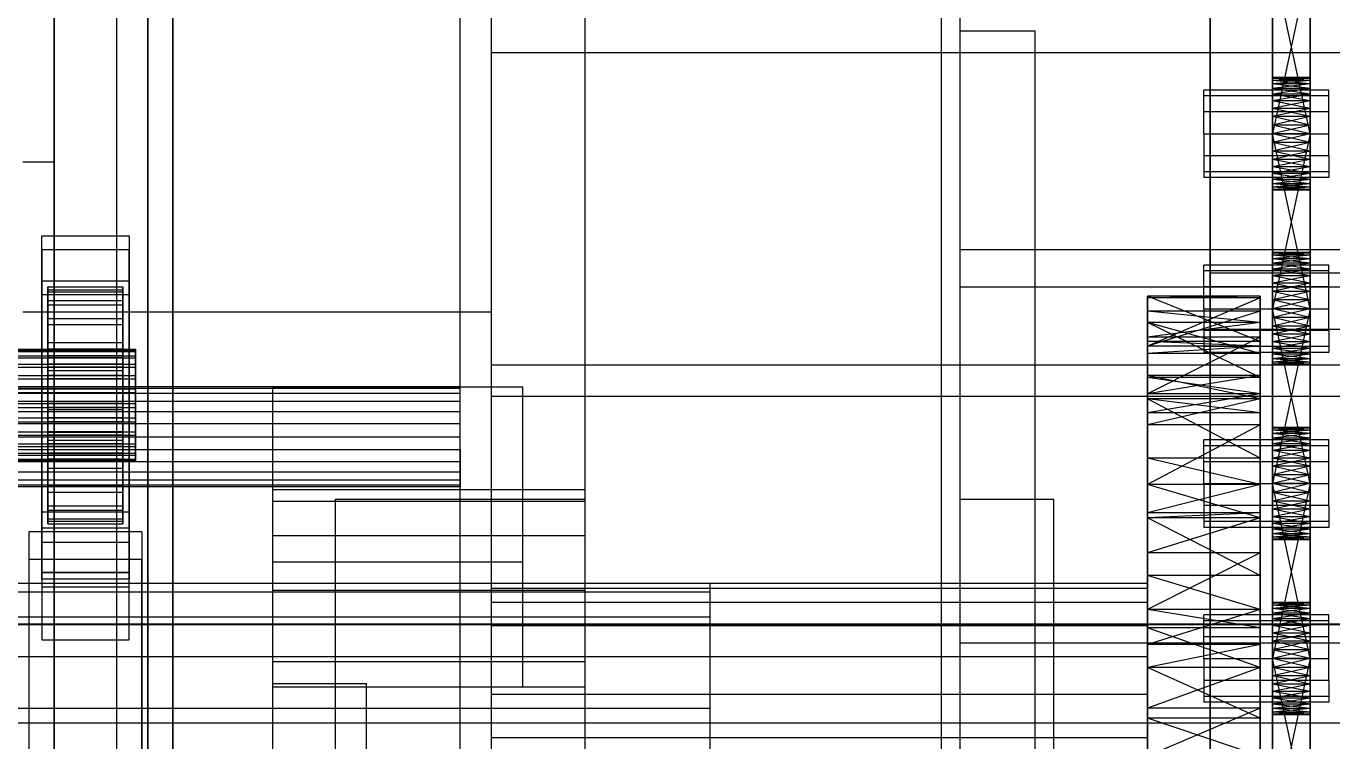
# Model space of a CAD drawing. Header units: millimetres. Extents: x -1970 to 59977, y -50268 to 6837.
# Drawn here: x 1250.5 to 1459.5, y -34618.7 to -34504.2 of the extents above; entities that cross this region are included whole.
import ezdxf

# ---------------------------------------------------------------- set-up
doc = ezdxf.new("R2010")
doc.units = ezdxf.units.MM
for name, color, linetype, lineweight in [('COTAS_P', 1, 'Continuous', 0), ('frontal_C03', 7, 'Continuous', 0), ('frontal_secador', 7, 'Continuous', 0)]:
    doc.layers.add(name, color=color, linetype=linetype, lineweight=lineweight)
doc.dimstyles.new('R19_100', dxfattribs={"dimtxt": 250, "dimasz": 150, "dimexe": 150, "dimexo": 80, "dimgap": 100, "dimtad": 1, "dimtih": 1, "dimtoh": 1, "dimdsep": 46, "dimcen": 0.09, "dimadec": 0, "dimazin": 0, "dimtfac": 1, "dimtdec": 4, "dimtofl": 0, "dimtmove": 0, "dimatfit": 3, "dimfxl": 1, "dimtolj": 1, "dimtzin": 0, "dimarcsym": 0})

# ---------------------------------------------------------------- blocks, each defined once
blk = doc.blocks.new('*D37')
at = {"layer": 'COTAS_P', "color": 0, "lineweight": -2, "transparency": 16777216}
for p, q in [((-1750, -35420), (-1750, -34450)), ((2600, -35420), (2600, -34450)), ((-1600, -34600), (2450, -34600))]:
    blk.add_line(p, q, dxfattribs=at)
at = {"layer": 'COTAS_P', "color": 0, "transparency": 16777216}
for points in [[(-1600, -34575), (-1600, -34625), (-1750, -34600)], [(2450, -34575), (2450, -34625), (2600, -34600)]]:
    blk.add_solid(points, dxfattribs=at)
at = {"layer": 'Defpoints', "color": 0, "transparency": 16777216}
for p in [(2600, -34600), (-1750, -35500), (2600, -35500)]:
    blk.add_point(p, dxfattribs=at)

msp = doc.modelspace()

# ---------------------------------------------------------------- linework, layer by layer
at = {"layer": 'frontal_C03'}
for p, q in [((1270, -32314.944), (1270, -34875.113)), ((1274, -34875.113), (1274, -32314.944)), ((1270, -32318.841), (1270, -34879.011)), ((1270, -35001.792), (1270, -32441.623)), ((1274, -32441.623), (1274, -35001.792)), ((1440, -34543.799), (1440, -34196.893)), ((1440, -34205.876), (1440, -34552.782)), ((1440, -34813.291), (1440, -34466.384)), ((1440, -34475.367), (1440, -34822.274)), ((1253, -34540.083), (1253, -34537.837)), ((1253, -34537.837), (1267, -34537.837)), ((1253, -34584.611), (1253, -34537.837)), ((1267, -34537.837), (1267, -34540.083)), ((1267, -34537.837), (1267, -34584.611)), ((1267, -34540.083), (1253, -34540.083)), ((1253, -34540.083), (1253, -34586.857)), ((1267, -34586.857), (1267, -34540.083)), ((1253, -34547.269), (1253, -34545.024)), ((1253, -34545.024), (1267, -34545.024)), ((1253, -34591.798), (1253, -34545.024)), ((1267, -34545.024), (1267, -34547.269)), ((1267, -34545.024), (1267, -34591.798)), ((1480, -34543.799), (1440, -34543.799)), ((1440, -34543.799), (1440, -34552.782)), ((1267, -34547.269), (1253, -34547.269)), ((1253, -34547.269), (1253, -34594.043)), ((1254, -34555.971), (1254, -34545.978)), ((1254, -34545.978), (1254, -34546.798)), ((1254, -34545.978), (1266, -34545.978)), ((1254, -34546.451), (1254, -34545.978)), ((1254, -34556.196), (1254, -34546.451)), ((1254, -34546.451), (1266, -34546.451)), ((1254, -34548.186), (1254, -34546.451)), ((1254, -34556.36), (1254, -34546.798)), ((1254, -34546.798), (1254, -34548.857)), ((1254, -34546.798), (1266, -34546.798)), ((1266, -34546.798), (1266, -34545.978)), ((1266, -34545.978), (1266, -34555.971)), ((1266, -34545.978), (1266, -34546.451)), ((1266, -34546.451), (1266, -34556.196)), ((1266, -34546.451), (1266, -34548.186)), ((1266, -34548.857), (1266, -34546.798)), ((1266, -34546.798), (1266, -34556.36)), ((1267, -34594.043), (1267, -34547.269)), ((1254, -34557.018), (1254, -34548.186)), ((1254, -34548.186), (1266, -34548.186)), ((1254, -34551.065), (1254, -34548.186)), ((1254, -34557.335), (1254, -34548.857)), ((1254, -34548.857), (1254, -34552.013)), ((1254, -34548.857), (1266, -34548.857)), ((1266, -34548.186), (1266, -34557.018)), ((1266, -34548.186), (1266, -34551.065)), ((1266, -34552.013), (1266, -34548.857)), ((1266, -34548.857), (1266, -34557.335)), ((1254, -34558.381), (1254, -34551.065)), ((1254, -34551.065), (1266, -34551.065)), ((1254, -34554.891), (1254, -34551.065)), ((1266, -34551.065), (1266, -34558.381)), ((1266, -34551.065), (1266, -34554.891)), ((1254, -34558.83), (1254, -34552.013)), ((1254, -34552.013), (1254, -34556.052)), ((1254, -34552.013), (1266, -34552.013)), ((1266, -34556.052), (1266, -34552.013)), ((1266, -34552.013), (1266, -34558.83)), ((1440, -34552.782), (1480, -34552.782)), ((-1268, -34555.971), (1268, -34555.971)), ((1254, -34560.194), (1254, -34554.891)), ((1254, -34554.891), (1266, -34554.891)), ((1254, -34559.404), (1254, -34554.891)), ((1254, -34556.36), (1254, -34555.971)), ((1266, -34555.971), (1254, -34555.971)), ((1254, -34555.971), (1254, -34556.196)), ((1254, -34560.744), (1254, -34556.052)), ((1254, -34556.052), (1254, -34560.699)), ((1254, -34556.052), (1266, -34556.052)), ((1266, -34554.891), (1266, -34560.194)), ((1266, -34554.891), (1266, -34559.404)), ((1266, -34555.971), (1266, -34556.36)), ((1266, -34556.196), (1266, -34555.971)), ((1266, -34560.699), (1266, -34556.052)), ((1266, -34556.052), (1266, -34560.744)), ((1268, -34556.36), (1268, -34555.971)), ((1268, -34555.971), (1268, -34556.196)), ((-1268, -34556.196), (1268, -34556.196)), ((-1268, -34556.36), (1268, -34556.36)), ((-1268, -34557.018), (1268, -34557.018)), ((-1268, -34557.335), (1268, -34557.335)), ((1266, -34556.196), (1254, -34556.196)), ((1254, -34556.196), (1254, -34557.018)), ((1254, -34557.335), (1254, -34556.36)), ((1266, -34556.36), (1254, -34556.36)), ((1266, -34557.018), (1254, -34557.018)), ((1254, -34557.018), (1254, -34558.381)), ((1254, -34558.83), (1254, -34557.335)), ((1266, -34557.335), (1254, -34557.335)), ((1266, -34557.018), (1266, -34556.196)), ((1266, -34556.36), (1266, -34557.335)), ((1266, -34558.381), (1266, -34557.018)), ((1266, -34557.335), (1266, -34558.83)), ((1268, -34556.196), (1268, -34557.018)), ((1268, -34557.335), (1268, -34556.36)), ((1268, -34557.018), (1268, -34558.381)), ((1268, -34558.83), (1268, -34557.335)), ((-1268, -34558.381), (1268, -34558.381)), ((-1268, -34558.83), (1268, -34558.83)), ((-1268, -34560.194), (1268, -34560.194)), ((1266, -34558.381), (1254, -34558.381)), ((1254, -34558.381), (1254, -34560.194)), ((1254, -34560.744), (1254, -34558.83)), ((1266, -34558.83), (1254, -34558.83)), ((1254, -34562.331), (1254, -34559.404)), ((1254, -34559.404), (1266, -34559.404)), ((1254, -34564.295), (1254, -34559.404)), ((1266, -34560.194), (1254, -34560.194)), ((1254, -34560.194), (1254, -34562.331)), ((1266, -34560.194), (1266, -34558.381)), ((1266, -34558.83), (1266, -34560.744)), ((1266, -34559.404), (1266, -34562.331)), ((1266, -34559.404), (1266, -34564.295)), ((1266, -34562.331), (1266, -34560.194)), ((1268, -34558.381), (1268, -34560.194)), ((1268, -34560.744), (1268, -34558.83)), ((1268, -34560.194), (1268, -34562.331)), ((-1268, -34560.744), (1268, -34560.744)), ((1254, -34560.699), (1254, -34562.945)), ((1266, -34560.699), (1254, -34560.699)), ((1254, -34560.699), (1254, -34565.636)), ((1254, -34562.945), (1254, -34560.744)), ((1266, -34560.744), (1254, -34560.744)), ((1266, -34562.945), (1266, -34560.699)), ((1266, -34565.636), (1266, -34560.699)), ((1266, -34560.744), (1266, -34562.945)), ((1268, -34562.945), (1268, -34560.744)), ((-1268, -34562.331), (1268, -34562.331)), ((1268, -34562.945), (-1268, -34562.945)), ((1266, -34562.331), (1254, -34562.331)), ((1254, -34562.331), (1254, -34564.648)), ((1254, -34562.945), (1266, -34562.945)), ((1254, -34565.283), (1254, -34562.945)), ((1254, -34564.648), (1254, -34564.295)), ((1254, -34564.295), (1266, -34564.295)), ((1254, -34569.233), (1254, -34564.295)), ((1266, -34564.648), (1266, -34562.331)), ((1266, -34562.945), (1266, -34565.283)), ((1266, -34564.295), (1266, -34564.648)), ((1266, -34564.295), (1266, -34569.233)), ((1268, -34562.331), (1268, -34564.648)), ((1268, -34565.283), (1268, -34562.945)), ((-1268, -34564.648), (1268, -34564.648)), ((-1268, -34565.283), (1268, -34565.283)), ((1266, -34564.648), (1254, -34564.648)), ((1254, -34564.648), (1254, -34566.987)), ((1254, -34567.6), (1254, -34565.283)), ((1254, -34565.283), (1254, -34565.636)), ((1266, -34565.283), (1254, -34565.283)), ((1254, -34565.636), (1254, -34570.528)), ((1254, -34565.636), (1266, -34565.636)), ((1266, -34566.987), (1266, -34564.648)), ((1266, -34565.636), (1266, -34565.283)), ((1266, -34565.283), (1266, -34567.6)), ((1266, -34570.528), (1266, -34565.636)), ((1268, -34564.648), (1268, -34566.987)), ((1268, -34567.6), (1268, -34565.283)), ((-1268, -34566.987), (1268, -34566.987)), ((-1268, -34567.6), (1268, -34567.6)), ((1254, -34566.987), (1254, -34569.233)), ((1266, -34566.987), (1254, -34566.987)), ((1254, -34566.987), (1254, -34569.188)), ((1254, -34569.738), (1254, -34567.6)), ((1254, -34567.6), (1254, -34570.528)), ((1266, -34567.6), (1254, -34567.6)), ((1266, -34569.233), (1266, -34566.987)), ((1266, -34569.188), (1266, -34566.987)), ((1266, -34570.528), (1266, -34567.6)), ((1266, -34567.6), (1266, -34569.738)), ((1268, -34566.987), (1268, -34569.188)), ((1268, -34569.738), (1268, -34567.6)), ((-1268, -34569.188), (1268, -34569.188)), ((-1268, -34569.738), (1268, -34569.738)), ((1254, -34569.188), (1254, -34573.879)), ((1266, -34569.188), (1254, -34569.188)), ((1254, -34569.188), (1254, -34571.101)), ((1254, -34569.233), (1266, -34569.233)), ((1254, -34573.879), (1254, -34569.233)), ((1254, -34571.55), (1254, -34569.738)), ((1254, -34569.738), (1254, -34575.04)), ((1266, -34569.738), (1254, -34569.738)), ((1254, -34570.528), (1254, -34575.04)), ((1254, -34570.528), (1266, -34570.528)), ((1266, -34573.879), (1266, -34569.188)), ((1266, -34571.101), (1266, -34569.188)), ((1266, -34569.233), (1266, -34573.879)), ((1266, -34575.04), (1266, -34569.738)), ((1266, -34569.738), (1266, -34571.55)), ((1266, -34575.04), (1266, -34570.528)), ((1268, -34569.188), (1268, -34571.101)), ((1268, -34571.55), (1268, -34569.738)), ((-1268, -34571.101), (1268, -34571.101)), ((-1268, -34571.55), (1268, -34571.55)), ((-1268, -34572.596), (1268, -34572.596)), ((1254, -34571.101), (1254, -34577.918)), ((1266, -34571.101), (1254, -34571.101)), ((1254, -34571.101), (1254, -34572.596)), ((1254, -34572.914), (1254, -34571.55)), ((1254, -34571.55), (1254, -34578.866)), ((1266, -34571.55), (1254, -34571.55)), ((1254, -34572.596), (1254, -34581.075)), ((1266, -34572.596), (1254, -34572.596)), ((1254, -34572.596), (1254, -34573.572)), ((1266, -34577.918), (1266, -34571.101)), ((1266, -34572.596), (1266, -34571.101)), ((1266, -34578.866), (1266, -34571.55)), ((1266, -34571.55), (1266, -34572.914)), ((1266, -34581.075), (1266, -34572.596)), ((1266, -34573.572), (1266, -34572.596)), ((1268, -34571.101), (1268, -34572.596)), ((1268, -34572.914), (1268, -34571.55)), ((1268, -34572.596), (1268, -34573.572)), ((-1268, -34572.914), (1268, -34572.914)), ((-1268, -34573.572), (1268, -34573.572)), ((-1268, -34573.736), (1268, -34573.736)), ((-1268, -34573.96), (1268, -34573.96)), ((1254, -34573.736), (1254, -34572.914)), ((1254, -34572.914), (1254, -34581.745)), ((1266, -34572.914), (1254, -34572.914)), ((1254, -34573.572), (1254, -34583.133)), ((1266, -34573.572), (1254, -34573.572)), ((1254, -34573.572), (1254, -34573.96)), ((1254, -34573.96), (1254, -34573.736)), ((1254, -34573.736), (1254, -34583.48)), ((1266, -34573.736), (1254, -34573.736)), ((1254, -34573.879), (1266, -34573.879)), ((1254, -34577.918), (1254, -34573.879)), ((1254, -34573.96), (1254, -34583.954)), ((1266, -34573.96), (1254, -34573.96)), ((1266, -34581.745), (1266, -34572.914)), ((1266, -34572.914), (1266, -34573.736)), ((1266, -34583.133), (1266, -34573.572)), ((1266, -34573.96), (1266, -34573.572)), ((1266, -34583.48), (1266, -34573.736)), ((1266, -34573.736), (1266, -34573.96)), ((1266, -34573.879), (1266, -34577.918)), ((1266, -34583.954), (1266, -34573.96)), ((1268, -34573.736), (1268, -34572.914)), ((1268, -34573.572), (1268, -34573.96)), ((1268, -34573.96), (1268, -34573.736)), ((1254, -34575.04), (1254, -34578.866)), ((1254, -34575.04), (1266, -34575.04)), ((1266, -34578.866), (1266, -34575.04)), ((1254, -34577.918), (1266, -34577.918)), ((1254, -34581.075), (1254, -34577.918)), ((1254, -34578.866), (1254, -34581.745)), ((1254, -34578.866), (1266, -34578.866)), ((1266, -34577.918), (1266, -34581.075)), ((1266, -34581.745), (1266, -34578.866)), ((1254, -34581.075), (1266, -34581.075)), ((1254, -34583.133), (1254, -34581.075)), ((1266, -34581.075), (1266, -34583.133)), ((1253, -34592.768), (1253, -34581.988)), ((1253, -34581.988), (1267, -34581.988)), ((1253, -34591.733), (1253, -34581.988)), ((1254, -34581.745), (1254, -34583.48)), ((1254, -34581.745), (1266, -34581.745)), ((1254, -34583.133), (1266, -34583.133)), ((1254, -34583.954), (1254, -34583.133)), ((1266, -34583.48), (1266, -34581.745)), ((1266, -34583.133), (1266, -34583.954)), ((1267, -34581.988), (1267, -34592.768)), ((1267, -34581.988), (1267, -34591.733)), ((1251, -34589.624), (1251, -34585.133)), ((1251, -34585.133), (1269, -34585.133)), ((1251, -34620.213), (1251, -34585.133)), ((1267, -34584.611), (1253, -34584.611)), ((1253, -34584.611), (1253, -34586.857)), ((1254, -34583.48), (1254, -34583.954)), ((1254, -34583.48), (1266, -34583.48)), ((1254, -34583.954), (1266, -34583.954)), ((1266, -34583.954), (1266, -34583.48)), ((1267, -34586.857), (1267, -34584.611)), ((1269, -34585.133), (1269, -34589.624)), ((1269, -34585.133), (1269, -34620.213)), ((1253, -34586.857), (1267, -34586.857)), ((1269, -34589.624), (1251, -34589.624)), ((1251, -34624.704), (1251, -34589.624)), ((1269, -34624.704), (1269, -34589.624)), ((1267, -34591.733), (1253, -34591.733)), ((1253, -34591.733), (1253, -34602.513)), ((1267, -34591.798), (1253, -34591.798)), ((1253, -34591.798), (1253, -34594.043)), ((1267, -34592.768), (1253, -34592.768)), ((1253, -34592.768), (1253, -34602.513)), ((1267, -34602.513), (1267, -34591.733)), ((1267, -34594.043), (1267, -34591.798)), ((1267, -34602.513), (1267, -34592.768)), ((1253, -34594.043), (1267, -34594.043)), ((1253, -34602.513), (1267, -34602.513)), ((-1500, -34615.78), (1500, -34615.78))]:
    msp.add_line(p, q, dxfattribs=at)
at = {"layer": 'frontal_secador'}
for p, q in [((1340, -36000), (1340, -33000)), ((1400, -36000), (1400, -33000)), ((1265, -35980), (1265, -33075)), ((1270, -35980), (1270, -33075)), ((1320, -35980), (1320, -33075)), ((1325, -36000), (1325, -33075)), ((1325, -34600), (1325, -33075)), ((1325, -35980), (1325, -33075)), ((1397, -35940), (1397, -33075)), ((1400, -36000), (1400, -33075)), ((1400, -34600), (1400, -33075)), ((1400, -35940), (1400, -33075)), ((1400, -34650), (1400, -33075)), ((1400, -36000), (1400, -33250)), ((1255, -34526), (1255, -34286)), ((1255, -34457), (1255, -34526)), ((1450, -34524.281), (1450, -34485.481)), ((1456, -34485.481), (1456, -34524.281)), ((1450, -34487.136), (1450, -34524.281)), ((1456, -34524.281), (1456, -34487.136)), ((1450, -34524.281), (1450, -34489.414)), ((1456, -34489.414), (1456, -34524.281)), ((1450, -34521.5), (1450, -34492.092)), ((1450, -34524.281), (1450, -34492.092)), ((1456, -34492.092), (1456, -34521.5)), ((1456, -34492.092), (1456, -34524.281)), ((1450, -34493.5), (1450, -34521.5)), ((1456, -34521.5), (1450, -34493.5)), ((1456, -34493.5), (1450, -34521.5)), ((1456, -34521.5), (1456, -34493.5)), ((1255, -34497), (1255, -34807)), ((1255, -34566), (1255, -34497)), ((1325, -34508.5), (1325, -34503.5)), ((1400, -34505), (1412, -34505)), ((1400, -34540), (1400, -34505)), ((1412, -34540), (1412, -34505)), ((1325, -34508.5), (2125, -34508.5)), ((1325, -34558.5), (1325, -34508.5)), ((1450, -34512.611), (1450, -34512.5)), ((1456, -34512.611), (1450, -34512.5)), ((1456, -34512.5), (1450, -34512.5)), ((1456, -34512.5), (1450, -34512.611)), ((1450, -34512.611), (1450, -34513.481)), ((1450, -34512.941), (1450, -34512.611)), ((1450, -34512.611), (1450, -34515.136)), ((1456, -34512.941), (1450, -34512.611)), ((1456, -34512.611), (1450, -34512.611)), ((1456, -34512.611), (1450, -34512.941)), ((1450, -34513.481), (1450, -34512.941)), ((1456, -34513.481), (1450, -34512.941)), ((1456, -34512.941), (1450, -34512.941)), ((1456, -34512.941), (1450, -34513.481)), ((1450, -34513.481), (1450, -34515.136)), ((1450, -34514.219), (1450, -34513.481)), ((1450, -34517.414), (1450, -34513.481)), ((1450, -34552.281), (1450, -34513.481)), ((1456, -34514.219), (1450, -34513.481)), ((1456, -34513.481), (1450, -34513.481)), ((1456, -34513.481), (1450, -34514.219)), ((1450, -34515.136), (1450, -34514.219)), ((1456, -34515.136), (1450, -34514.219)), ((1456, -34514.219), (1450, -34514.219)), ((1456, -34514.219), (1450, -34515.136)), ((1456, -34512.611), (1456, -34512.5)), ((1456, -34513.481), (1456, -34512.611)), ((1456, -34512.611), (1456, -34512.941)), ((1456, -34515.136), (1456, -34512.611)), ((1456, -34512.941), (1456, -34513.481)), ((1456, -34515.136), (1456, -34513.481)), ((1456, -34513.481), (1456, -34514.219)), ((1456, -34513.481), (1456, -34517.414)), ((1456, -34513.481), (1456, -34552.281)), ((1456, -34514.219), (1456, -34515.136)), ((1439, -34515.438), (1439, -34514.5)), ((1459, -34514.5), (1439, -34514.5)), ((1439, -34518), (1439, -34515.438)), ((1459, -34515.438), (1439, -34515.438)), ((1450, -34515.136), (1450, -34517.414)), ((1450, -34516.21), (1450, -34515.136)), ((1450, -34515.136), (1450, -34520.092)), ((1450, -34515.136), (1450, -34552.281)), ((1456, -34516.21), (1450, -34515.136)), ((1456, -34515.136), (1450, -34515.136)), ((1456, -34515.136), (1450, -34516.21)), ((1450, -34517.414), (1450, -34516.21)), ((1456, -34517.414), (1450, -34516.21)), ((1456, -34516.21), (1450, -34516.21)), ((1456, -34516.21), (1450, -34517.414)), ((1456, -34517.414), (1456, -34515.136)), ((1456, -34515.136), (1456, -34516.21)), ((1456, -34520.092), (1456, -34515.136)), ((1456, -34552.281), (1456, -34515.136)), ((1456, -34516.21), (1456, -34517.414)), ((1459, -34515.438), (1459, -34514.5)), ((1459, -34518), (1459, -34515.438)), ((1439, -34521.5), (1439, -34518)), ((1459, -34518), (1439, -34518)), ((1450, -34517.414), (1450, -34520.092)), ((1450, -34518.719), (1450, -34517.414)), ((1450, -34552.281), (1450, -34517.414)), ((1456, -34518.719), (1450, -34517.414)), ((1456, -34517.414), (1450, -34517.414)), ((1456, -34517.414), (1450, -34518.719)), ((1456, -34520.092), (1456, -34517.414)), ((1456, -34517.414), (1456, -34518.719)), ((1456, -34517.414), (1456, -34552.281)), ((1459, -34521.5), (1459, -34518)), ((1450, -34520.092), (1450, -34518.719)), ((1456, -34520.092), (1450, -34518.719)), ((1456, -34518.719), (1450, -34518.719)), ((1456, -34518.719), (1450, -34520.092)), ((1450, -34549.5), (1450, -34520.092)), ((1450, -34520.092), (1450, -34521.5)), ((1450, -34552.281), (1450, -34520.092)), ((1456, -34521.5), (1450, -34520.092)), ((1456, -34520.092), (1450, -34520.092)), ((1456, -34520.092), (1450, -34521.5)), ((1456, -34518.719), (1456, -34520.092)), ((1456, -34520.092), (1456, -34549.5)), ((1456, -34521.5), (1456, -34520.092)), ((1456, -34520.092), (1456, -34552.281)), ((1439, -34521.5), (1439, -34525)), ((1439, -34521.5), (1459, -34521.5)), ((1450, -34521.5), (1450, -34549.5)), ((1456, -34549.5), (1450, -34521.5)), ((1456, -34521.5), (1450, -34521.5)), ((1456, -34521.5), (1450, -34549.5)), ((1450, -34524.281), (1450, -34521.5)), ((1450, -34521.5), (1450, -34522.908)), ((1456, -34521.5), (1450, -34522.908)), ((1456, -34522.908), (1450, -34521.5)), ((1456, -34549.5), (1456, -34521.5)), ((1456, -34521.5), (1456, -34524.281)), ((1456, -34522.908), (1456, -34521.5)), ((1459, -34525), (1459, -34521.5)), ((1450, -34522.908), (1450, -34524.281)), ((1456, -34522.908), (1450, -34522.908)), ((1456, -34522.908), (1450, -34524.281)), ((1456, -34524.281), (1450, -34522.908)), ((1450, -34526.79), (1450, -34524.281)), ((1450, -34524.281), (1450, -34525.586)), ((1450, -34528.781), (1450, -34524.281)), ((1450, -34530.5), (1450, -34524.281)), ((1456, -34524.281), (1450, -34524.281)), ((1456, -34524.281), (1450, -34525.586)), ((1456, -34525.586), (1450, -34524.281)), ((1456, -34524.281), (1456, -34522.908)), ((1456, -34524.281), (1456, -34526.79)), ((1456, -34525.586), (1456, -34524.281)), ((1456, -34524.281), (1456, -34528.781)), ((1456, -34524.281), (1456, -34530.5)), ((1250, -34526), (1255, -34526)), ((1439, -34525), (1439, -34527.562)), ((1459, -34525), (1439, -34525)), ((1450, -34525.586), (1450, -34526.79)), ((1456, -34525.586), (1450, -34525.586)), ((1456, -34525.586), (1450, -34526.79)), ((1456, -34526.79), (1450, -34525.586)), ((1450, -34528.781), (1450, -34526.79)), ((1450, -34526.79), (1450, -34527.864)), ((1456, -34526.79), (1450, -34526.79)), ((1456, -34526.79), (1450, -34527.864)), ((1456, -34527.864), (1450, -34526.79)), ((1456, -34526.79), (1456, -34525.586)), ((1456, -34526.79), (1456, -34528.781)), ((1456, -34527.864), (1456, -34526.79)), ((1459, -34525), (1459, -34527.562)), ((1439, -34527.562), (1439, -34528.5)), ((1459, -34527.562), (1439, -34527.562)), ((1459, -34528.5), (1439, -34528.5)), ((1450, -34527.864), (1450, -34528.781)), ((1456, -34527.864), (1450, -34527.864)), ((1456, -34527.864), (1450, -34528.781)), ((1456, -34528.781), (1450, -34527.864)), ((1450, -34530.059), (1450, -34528.781)), ((1450, -34528.781), (1450, -34529.519)), ((1450, -34530.5), (1450, -34528.781)), ((1456, -34528.781), (1450, -34528.781)), ((1456, -34528.781), (1450, -34529.519)), ((1456, -34529.519), (1450, -34528.781)), ((1456, -34528.781), (1456, -34527.864)), ((1456, -34528.781), (1456, -34530.059)), ((1456, -34529.519), (1456, -34528.781)), ((1456, -34528.781), (1456, -34530.5)), ((1459, -34527.562), (1459, -34528.5)), ((1450, -34529.519), (1450, -34530.059)), ((1456, -34529.519), (1450, -34529.519)), ((1456, -34529.519), (1450, -34530.059)), ((1456, -34530.059), (1450, -34529.519)), ((1450, -34530.5), (1450, -34530.059)), ((1450, -34530.059), (1450, -34530.389)), ((1456, -34530.059), (1450, -34530.059)), ((1456, -34530.059), (1450, -34530.389)), ((1456, -34530.389), (1450, -34530.059)), ((1450, -34530.389), (1450, -34530.5)), ((1456, -34530.389), (1450, -34530.389)), ((1456, -34530.389), (1450, -34530.5)), ((1456, -34530.5), (1450, -34530.389)), ((1456, -34530.5), (1450, -34530.5)), ((1456, -34530.059), (1456, -34529.519)), ((1456, -34530.059), (1456, -34530.5)), ((1456, -34530.389), (1456, -34530.059)), ((1456, -34530.5), (1456, -34530.389)), ((1400, -34540), (2200, -34540)), ((1400, -34546), (1400, -34540)), ((1400, -34540), (1412, -34540)), ((1400, -35140), (1400, -34540)), ((1412, -35140), (1412, -34540)), ((1450, -34540.611), (1450, -34540.5)), ((1456, -34540.611), (1450, -34540.5)), ((1456, -34540.5), (1450, -34540.5)), ((1456, -34540.5), (1450, -34540.611)), ((1450, -34540.611), (1450, -34541.481)), ((1450, -34540.941), (1450, -34540.611)), ((1450, -34540.611), (1450, -34543.136)), ((1456, -34540.941), (1450, -34540.611)), ((1456, -34540.611), (1450, -34540.611)), ((1456, -34540.611), (1450, -34540.941)), ((1450, -34541.481), (1450, -34540.941)), ((1456, -34541.481), (1450, -34540.941)), ((1456, -34540.941), (1450, -34540.941)), ((1456, -34540.941), (1450, -34541.481)), ((1456, -34540.611), (1456, -34540.5)), ((1456, -34541.481), (1456, -34540.611)), ((1456, -34540.611), (1456, -34540.941)), ((1456, -34543.136), (1456, -34540.611)), ((1456, -34540.941), (1456, -34541.481)), ((1439, -34543.438), (1439, -34542.5)), ((1459, -34542.5), (1439, -34542.5)), ((1439, -34546), (1439, -34543.438)), ((1459, -34543.438), (1439, -34543.438)), ((1450, -34541.481), (1450, -34543.136)), ((1450, -34542.219), (1450, -34541.481)), ((1450, -34545.414), (1450, -34541.481)), ((1450, -34580.281), (1450, -34541.481)), ((1456, -34542.219), (1450, -34541.481)), ((1456, -34541.481), (1450, -34541.481)), ((1456, -34541.481), (1450, -34542.219)), ((1450, -34543.136), (1450, -34542.219)), ((1456, -34543.136), (1450, -34542.219)), ((1456, -34542.219), (1450, -34542.219)), ((1456, -34542.219), (1450, -34543.136)), ((1450, -34543.136), (1450, -34545.414)), ((1450, -34544.21), (1450, -34543.136)), ((1450, -34543.136), (1450, -34548.092)), ((1450, -34543.136), (1450, -34580.281)), ((1456, -34544.21), (1450, -34543.136)), ((1456, -34543.136), (1450, -34543.136)), ((1456, -34543.136), (1450, -34544.21)), ((1456, -34543.136), (1456, -34541.481)), ((1456, -34541.481), (1456, -34542.219)), ((1456, -34541.481), (1456, -34545.414)), ((1456, -34541.481), (1456, -34580.281)), ((1456, -34542.219), (1456, -34543.136)), ((1456, -34545.414), (1456, -34543.136)), ((1456, -34543.136), (1456, -34544.21)), ((1456, -34548.092), (1456, -34543.136)), ((1456, -34580.281), (1456, -34543.136)), ((1459, -34543.438), (1459, -34542.5)), ((1459, -34546), (1459, -34543.438)), ((1450, -34545.414), (1450, -34544.21)), ((1456, -34545.414), (1450, -34544.21)), ((1456, -34544.21), (1450, -34544.21)), ((1456, -34544.21), (1450, -34545.414)), ((1450, -34545.414), (1450, -34548.092)), ((1450, -34546.719), (1450, -34545.414)), ((1450, -34580.281), (1450, -34545.414)), ((1456, -34546.719), (1450, -34545.414)), ((1456, -34545.414), (1450, -34545.414)), ((1456, -34545.414), (1450, -34546.719)), ((1456, -34544.21), (1456, -34545.414)), ((1456, -34548.092), (1456, -34545.414)), ((1456, -34545.414), (1456, -34546.719)), ((1456, -34545.414), (1456, -34580.281)), ((1400, -34546), (2200, -34546)), ((1400, -35134), (1400, -34546)), ((1430, -34554.744), (1430, -34547.5)), ((1430, -34547.5), (1430, -34547.765)), ((1448, -34554.744), (1430, -34547.5)), ((1448, -34547.5), (1430, -34547.5)), ((1448, -34547.5), (1430, -34547.765)), ((1439, -34549.5), (1439, -34546)), ((1459, -34546), (1439, -34546)), ((1448, -34547.765), (1448, -34547.5)), ((1448, -34547.5), (1448, -34554.744)), ((1450, -34548.092), (1450, -34546.719)), ((1456, -34548.092), (1450, -34546.719)), ((1456, -34546.719), (1450, -34546.719)), ((1456, -34546.719), (1450, -34548.092)), ((1456, -34546.719), (1456, -34548.092)), ((1459, -34549.5), (1459, -34546)), ((1430, -34547.765), (1430, -34554.744)), ((1430, -34547.765), (1430, -34555.473)), ((1448, -34547.765), (1430, -34547.765)), ((1448, -34547.765), (1430, -34555.473)), ((1439, -34549.5), (1439, -34553)), ((1439, -34549.5), (1459, -34549.5)), ((1448, -34554.744), (1448, -34547.765)), ((1448, -34555.473), (1448, -34547.765)), ((1450, -34577.5), (1450, -34548.092)), ((1450, -34548.092), (1450, -34549.5)), ((1450, -34580.281), (1450, -34548.092)), ((1456, -34549.5), (1450, -34548.092)), ((1456, -34548.092), (1450, -34548.092)), ((1456, -34548.092), (1450, -34549.5)), ((1450, -34549.5), (1450, -34577.5)), ((1456, -34577.5), (1450, -34549.5)), ((1456, -34549.5), (1450, -34549.5)), ((1456, -34549.5), (1450, -34577.5)), ((1450, -34552.281), (1450, -34549.5)), ((1450, -34549.5), (1450, -34550.908)), ((1456, -34549.5), (1450, -34550.908)), ((1456, -34550.908), (1450, -34549.5)), ((1456, -34548.092), (1456, -34577.5)), ((1456, -34549.5), (1456, -34548.092)), ((1456, -34548.092), (1456, -34580.281)), ((1456, -34577.5), (1456, -34549.5)), ((1456, -34549.5), (1456, -34552.281)), ((1456, -34550.908), (1456, -34549.5)), ((1459, -34553), (1459, -34549.5)), ((1250, -34550), (1255, -34550)), ((1255, -35200), (1255, -34550)), ((1255, -34550), (1320, -34550)), ((1320, -34550), (1325, -34550)), ((1320, -35200), (1320, -34550)), ((1325, -35200), (1325, -34550)), ((1430, -34549.876), (1430, -34560.514)), ((1430, -34551.709), (1430, -34549.876)), ((1430, -34549.876), (1430, -34555.473)), ((1448, -34551.709), (1430, -34549.876)), ((1448, -34549.876), (1430, -34549.876)), ((1448, -34549.876), (1430, -34555.473)), ((1430, -34560.514), (1430, -34551.709)), ((1430, -34556.683), (1430, -34551.709)), ((1430, -34551.709), (1430, -34554.046)), ((1448, -34560.514), (1430, -34551.709)), ((1448, -34551.709), (1430, -34551.709)), ((1448, -34556.683), (1430, -34551.709)), ((1448, -34551.709), (1430, -34554.046)), ((1448, -34560.514), (1448, -34549.876)), ((1448, -34549.876), (1448, -34551.709)), ((1448, -34555.473), (1448, -34549.876)), ((1448, -34551.709), (1448, -34560.514)), ((1448, -34554.046), (1448, -34551.709)), ((1448, -34551.709), (1448, -34556.683)), ((1450, -34550.908), (1450, -34552.281)), ((1456, -34550.908), (1450, -34550.908)), ((1456, -34550.908), (1450, -34552.281)), ((1456, -34552.281), (1450, -34550.908)), ((1456, -34552.281), (1456, -34550.908)), ((1439, -34553), (1439, -34555.562)), ((1459, -34553), (1439, -34553)), ((1450, -34554.79), (1450, -34552.281)), ((1450, -34552.281), (1450, -34553.586)), ((1450, -34556.781), (1450, -34552.281)), ((1450, -34558.5), (1450, -34552.281)), ((1456, -34552.281), (1450, -34552.281)), ((1456, -34552.281), (1450, -34553.586)), ((1456, -34553.586), (1450, -34552.281)), ((1450, -34553.586), (1450, -34554.79)), ((1456, -34553.586), (1450, -34553.586)), ((1456, -34553.586), (1450, -34554.79)), ((1456, -34554.79), (1450, -34553.586)), ((1456, -34552.281), (1456, -34554.79)), ((1456, -34553.586), (1456, -34552.281)), ((1456, -34552.281), (1456, -34556.781)), ((1456, -34552.281), (1456, -34558.5)), ((1456, -34554.79), (1456, -34553.586)), ((1459, -34553), (1459, -34555.562)), ((1430, -34554.046), (1430, -34556.683)), ((1430, -34554.046), (1430, -34563.11)), ((1448, -34554.046), (1430, -34554.046)), ((1448, -34554.046), (1430, -34563.11)), ((1430, -34555.473), (1430, -34554.744)), ((1448, -34555.473), (1430, -34554.744)), ((1448, -34554.744), (1430, -34554.744)), ((1430, -34555.473), (1430, -34560.514)), ((1430, -34555.473), (1430, -34563.11)), ((1430, -34555.473), (1430, -34556.683)), ((1430, -34577.639), (1430, -34555.473)), ((1448, -34555.473), (1430, -34555.473)), ((1448, -34555.473), (1430, -34556.683)), ((1439, -34555.562), (1439, -34556.5)), ((1459, -34555.562), (1439, -34555.562)), ((1448, -34556.683), (1448, -34554.046)), ((1448, -34563.11), (1448, -34554.046)), ((1448, -34554.744), (1448, -34555.473)), ((1448, -34560.514), (1448, -34555.473)), ((1448, -34563.11), (1448, -34555.473)), ((1448, -34556.683), (1448, -34555.473)), ((1448, -34555.473), (1448, -34577.639)), ((1450, -34556.781), (1450, -34554.79)), ((1450, -34554.79), (1450, -34555.864)), ((1456, -34554.79), (1450, -34554.79)), ((1456, -34554.79), (1450, -34555.864)), ((1456, -34555.864), (1450, -34554.79)), ((1450, -34555.864), (1450, -34556.781)), ((1456, -34555.864), (1450, -34555.864)), ((1456, -34555.864), (1450, -34556.781)), ((1456, -34556.781), (1450, -34555.864)), ((1456, -34554.79), (1456, -34556.781)), ((1456, -34555.864), (1456, -34554.79)), ((1456, -34556.781), (1456, -34555.864)), ((1459, -34555.562), (1459, -34556.5)), ((1430, -34563.11), (1430, -34556.683)), ((1448, -34556.683), (1430, -34556.683)), ((1459, -34556.5), (1439, -34556.5)), ((1448, -34556.683), (1448, -34563.11)), ((1450, -34558.059), (1450, -34556.781)), ((1450, -34556.781), (1450, -34557.519)), ((1450, -34558.5), (1450, -34556.781)), ((1456, -34556.781), (1450, -34556.781)), ((1456, -34556.781), (1450, -34557.519)), ((1456, -34557.519), (1450, -34556.781)), ((1450, -34557.519), (1450, -34558.059)), ((1456, -34557.519), (1450, -34557.519)), ((1456, -34557.519), (1450, -34558.059)), ((1456, -34558.059), (1450, -34557.519)), ((1450, -34558.5), (1450, -34558.059)), ((1450, -34558.059), (1450, -34558.389)), ((1456, -34558.059), (1450, -34558.059)), ((1456, -34558.059), (1450, -34558.389)), ((1456, -34558.389), (1450, -34558.059)), ((1456, -34556.781), (1456, -34558.059)), ((1456, -34557.519), (1456, -34556.781)), ((1456, -34556.781), (1456, -34558.5)), ((1456, -34558.059), (1456, -34557.519)), ((1456, -34558.059), (1456, -34558.5)), ((1456, -34558.389), (1456, -34558.059)), ((1325, -34558.5), (2125, -34558.5)), ((1325, -34563.5), (1325, -34558.5)), ((1430, -34560.173), (1430, -34573.428)), ((1430, -34563.925), (1430, -34560.173)), ((1430, -34560.173), (1430, -34563.11)), ((1448, -34563.925), (1430, -34560.173)), ((1448, -34560.173), (1430, -34560.173)), ((1448, -34560.173), (1430, -34563.11)), ((1448, -34573.428), (1448, -34560.173)), ((1448, -34560.173), (1448, -34563.925)), ((1448, -34563.11), (1448, -34560.173)), ((1450, -34558.389), (1450, -34558.5)), ((1456, -34558.389), (1450, -34558.389)), ((1456, -34558.389), (1450, -34558.5)), ((1456, -34558.5), (1450, -34558.389)), ((1456, -34558.5), (1450, -34558.5)), ((1456, -34558.5), (1456, -34558.389)), ((1320, -34562), (-1320, -34562)), ((1320, -34562.273), (-1320, -34562.273)), ((1290, -34562), (1330, -34562)), ((1290, -34590), (1290, -34562)), ((1320, -34562.273), (1320, -34562)), ((1320, -34563.072), (1320, -34562.273)), ((1330, -34590), (1330, -34562)), ((1430, -34563.11), (1430, -34560.514)), ((1448, -34563.11), (1430, -34560.514)), ((1448, -34560.514), (1430, -34560.514)), ((1448, -34560.514), (1448, -34563.11)), ((1320, -34563.072), (-1320, -34563.072)), ((1320, -34564.343), (-1320, -34564.343)), ((1320, -34564.343), (1320, -34563.072)), ((1320, -34566), (1320, -34564.343)), ((1325, -34563.5), (2125, -34563.5)), ((1430, -34563.11), (1430, -34573.428)), ((1430, -34563.11), (1430, -34577.639)), ((1430, -34563.11), (1430, -34566.141)), ((1430, -34563.11), (1430, -34597.635)), ((1430, -34563.11), (1430, -34645.858)), ((1448, -34563.11), (1430, -34563.11)), ((1448, -34563.11), (1430, -34566.141)), ((1430, -34573.428), (1430, -34563.925)), ((1430, -34566.141), (1430, -34563.925)), ((1430, -34563.925), (1430, -34568.105)), ((1448, -34573.428), (1430, -34563.925)), ((1448, -34563.925), (1430, -34563.925)), ((1448, -34566.141), (1430, -34563.925)), ((1448, -34563.925), (1430, -34568.105)), ((1448, -34573.428), (1448, -34563.11)), ((1448, -34577.639), (1448, -34563.11)), ((1448, -34566.141), (1448, -34563.11)), ((1448, -34597.635), (1448, -34563.11)), ((1448, -34645.858), (1448, -34563.11)), ((1448, -34563.925), (1448, -34573.428)), ((1448, -34568.105), (1448, -34563.925)), ((1448, -34563.925), (1448, -34566.141)), ((1320, -34566), (-1320, -34566)), ((1255, -34566), (1250, -34566)), ((1255, -34876), (1255, -34566)), ((1320, -34567.929), (1320, -34566)), ((1430, -34568.105), (1430, -34566.141)), ((1430, -34577.639), (1430, -34566.141)), ((1448, -34566.141), (1430, -34566.141)), ((1448, -34566.141), (1448, -34568.105)), ((1448, -34566.141), (1448, -34577.639)), ((1320, -34567.929), (-1320, -34567.929)), ((1320, -34570), (1320, -34567.929)), ((1430, -34568.105), (1430, -34577.639)), ((1448, -34568.105), (1430, -34568.105)), ((1448, -34568.105), (1430, -34577.639)), ((1448, -34577.639), (1448, -34568.105)), ((1450, -34568.611), (1450, -34568.5)), ((1456, -34568.611), (1450, -34568.5)), ((1456, -34568.5), (1450, -34568.5)), ((1456, -34568.5), (1450, -34568.611)), ((1456, -34568.611), (1456, -34568.5)), ((-1320, -34570), (1320, -34570)), ((1320, -34572.071), (1320, -34570)), ((1439, -34571.438), (1439, -34570.5)), ((1459, -34570.5), (1439, -34570.5)), ((1450, -34568.611), (1450, -34569.481)), ((1450, -34568.941), (1450, -34568.611)), ((1450, -34568.611), (1450, -34571.136)), ((1456, -34568.941), (1450, -34568.611)), ((1456, -34568.611), (1450, -34568.611)), ((1456, -34568.611), (1450, -34568.941)), ((1450, -34569.481), (1450, -34568.941)), ((1456, -34569.481), (1450, -34568.941)), ((1456, -34568.941), (1450, -34568.941)), ((1456, -34568.941), (1450, -34569.481)), ((1450, -34569.481), (1450, -34571.136)), ((1450, -34570.219), (1450, -34569.481)), ((1450, -34573.414), (1450, -34569.481)), ((1450, -34608.281), (1450, -34569.481)), ((1456, -34570.219), (1450, -34569.481)), ((1456, -34569.481), (1450, -34569.481)), ((1456, -34569.481), (1450, -34570.219)), ((1450, -34571.136), (1450, -34570.219)), ((1456, -34571.136), (1450, -34570.219)), ((1456, -34570.219), (1450, -34570.219)), ((1456, -34570.219), (1450, -34571.136)), ((1456, -34569.481), (1456, -34568.611)), ((1456, -34568.611), (1456, -34568.941)), ((1456, -34571.136), (1456, -34568.611)), ((1456, -34568.941), (1456, -34569.481)), ((1456, -34571.136), (1456, -34569.481)), ((1456, -34569.481), (1456, -34570.219)), ((1456, -34569.481), (1456, -34573.414)), ((1456, -34569.481), (1456, -34608.281)), ((1456, -34570.219), (1456, -34571.136)), ((1459, -34571.438), (1459, -34570.5)), ((1320, -34572.071), (-1320, -34572.071)), ((1320, -34572.071), (1320, -34574)), ((1439, -34574), (1439, -34571.438)), ((1459, -34571.438), (1439, -34571.438)), ((1450, -34571.136), (1450, -34573.414)), ((1450, -34572.21), (1450, -34571.136)), ((1450, -34571.136), (1450, -34576.092)), ((1450, -34571.136), (1450, -34608.281)), ((1456, -34572.21), (1450, -34571.136)), ((1456, -34571.136), (1450, -34571.136)), ((1456, -34571.136), (1450, -34572.21)), ((1450, -34573.414), (1450, -34572.21)), ((1456, -34573.414), (1450, -34572.21)), ((1456, -34572.21), (1450, -34572.21)), ((1456, -34572.21), (1450, -34573.414)), ((1456, -34573.414), (1456, -34571.136)), ((1456, -34571.136), (1456, -34572.21)), ((1456, -34576.092), (1456, -34571.136)), ((1456, -34608.281), (1456, -34571.136)), ((1456, -34572.21), (1456, -34573.414)), ((1459, -34574), (1459, -34571.438)), ((1320, -34574), (-1320, -34574)), ((1320, -34574), (1320, -34575.657)), ((1430, -34577.639), (1430, -34573.428)), ((1448, -34577.639), (1430, -34573.428)), ((1448, -34573.428), (1430, -34573.428)), ((1439, -34577.5), (1439, -34574)), ((1459, -34574), (1439, -34574)), ((1448, -34573.428), (1448, -34577.639)), ((1450, -34573.414), (1450, -34576.092)), ((1450, -34574.719), (1450, -34573.414)), ((1450, -34608.281), (1450, -34573.414)), ((1456, -34574.719), (1450, -34573.414)), ((1456, -34573.414), (1450, -34573.414)), ((1456, -34573.414), (1450, -34574.719)), ((1450, -34576.092), (1450, -34574.719)), ((1456, -34576.092), (1450, -34574.719)), ((1456, -34574.719), (1450, -34574.719)), ((1456, -34574.719), (1450, -34576.092)), ((1456, -34576.092), (1456, -34573.414)), ((1456, -34573.414), (1456, -34574.719)), ((1456, -34573.414), (1456, -34608.281)), ((1456, -34574.719), (1456, -34576.092)), ((1459, -34577.5), (1459, -34574)), ((1320, -34575.657), (-1320, -34575.657)), ((1320, -34576.928), (-1320, -34576.928)), ((1320, -34575.657), (1320, -34576.928)), ((1320, -34576.928), (1320, -34577.727)), ((1450, -34605.5), (1450, -34576.092)), ((1450, -34576.092), (1450, -34577.5)), ((1450, -34608.281), (1450, -34576.092)), ((1456, -34577.5), (1450, -34576.092)), ((1456, -34576.092), (1450, -34576.092)), ((1456, -34576.092), (1450, -34577.5)), ((1456, -34576.092), (1456, -34605.5)), ((1456, -34577.5), (1456, -34576.092)), ((1456, -34576.092), (1456, -34608.281)), ((1320, -34577.727), (-1320, -34577.727)), ((1320, -34578), (-1320, -34578)), ((1290, -34580.374), (1290, -34578.5)), ((1340, -34578.5), (1290, -34578.5)), ((1320, -34577.727), (1320, -34578)), ((1340, -34580.374), (1340, -34578.5)), ((1430, -34577.639), (1430, -34592.223)), ((1430, -34577.639), (1430, -34597.635)), ((1430, -34577.639), (1430, -34582.194)), ((1430, -34621.142), (1430, -34577.639)), ((1430, -34669.365), (1430, -34577.639)), ((1430, -34577.639), (1430, -34645.858)), ((1430, -34711.527), (1430, -34577.639)), ((1448, -34577.647), (1430, -34577.639)), ((1448, -34577.639), (1430, -34577.639)), ((1448, -34577.639), (1430, -34582.194)), ((1430, -34577.647), (1430, -34592.223)), ((1430, -34582.95), (1430, -34577.647)), ((1448, -34582.95), (1430, -34577.647)), ((1448, -34577.647), (1430, -34577.647)), ((1439, -34577.5), (1439, -34581)), ((1439, -34577.5), (1459, -34577.5)), ((1448, -34592.223), (1448, -34577.639)), ((1448, -34597.635), (1448, -34577.639)), ((1448, -34582.194), (1448, -34577.639)), ((1448, -34577.639), (1448, -34621.142)), ((1448, -34577.639), (1448, -34669.365)), ((1448, -34645.858), (1448, -34577.639)), ((1448, -34577.639), (1448, -34711.527)), ((1448, -34592.223), (1448, -34577.647)), ((1448, -34577.647), (1448, -34582.95)), ((1450, -34577.5), (1450, -34605.5)), ((1456, -34605.5), (1450, -34577.5)), ((1456, -34577.5), (1450, -34577.5)), ((1456, -34577.5), (1450, -34605.5)), ((1450, -34580.281), (1450, -34577.5)), ((1450, -34577.5), (1450, -34578.908)), ((1456, -34577.5), (1450, -34578.908)), ((1456, -34578.908), (1450, -34577.5)), ((1450, -34578.908), (1450, -34580.281)), ((1456, -34578.908), (1450, -34578.908)), ((1456, -34578.908), (1450, -34580.281)), ((1456, -34580.281), (1450, -34578.908)), ((1456, -34605.5), (1456, -34577.5)), ((1456, -34577.5), (1456, -34580.281)), ((1456, -34578.908), (1456, -34577.5)), ((1456, -34580.281), (1456, -34578.908)), ((1459, -34581), (1459, -34577.5)), ((1290, -34585.869), (1290, -34580.374)), ((1340, -34580.374), (1290, -34580.374)), ((1300, -34580), (1340, -34580)), ((1300, -34610), (1300, -34580)), ((1340, -34610), (1340, -34580)), ((1340, -34585.869), (1340, -34580.374)), ((1400, -34580), (1415, -34580)), ((1400, -34600), (1400, -34580)), ((1415, -34600), (1415, -34580)), ((1439, -34581), (1439, -34583.562)), ((1459, -34581), (1439, -34581)), ((1450, -34582.79), (1450, -34580.281)), ((1450, -34580.281), (1450, -34581.586)), ((1450, -34584.781), (1450, -34580.281)), ((1450, -34586.5), (1450, -34580.281)), ((1456, -34580.281), (1450, -34580.281)), ((1456, -34580.281), (1450, -34581.586)), ((1456, -34581.586), (1450, -34580.281)), ((1456, -34580.281), (1456, -34582.79)), ((1456, -34581.586), (1456, -34580.281)), ((1456, -34580.281), (1456, -34584.781)), ((1456, -34580.281), (1456, -34586.5)), ((1459, -34581), (1459, -34583.562)), ((1430, -34588.565), (1430, -34582.194)), ((1430, -34582.194), (1430, -34582.95)), ((1430, -34597.635), (1430, -34582.194)), ((1448, -34582.194), (1430, -34582.194)), ((1448, -34582.194), (1430, -34582.95)), ((1430, -34592.223), (1430, -34582.95)), ((1430, -34582.95), (1430, -34588.565)), ((1448, -34592.223), (1430, -34582.95)), ((1448, -34582.95), (1430, -34582.95)), ((1448, -34582.95), (1430, -34588.565)), ((1448, -34582.194), (1448, -34588.565)), ((1448, -34582.95), (1448, -34582.194)), ((1448, -34582.194), (1448, -34597.635)), ((1448, -34582.95), (1448, -34592.223)), ((1448, -34588.565), (1448, -34582.95)), ((1450, -34581.586), (1450, -34582.79)), ((1456, -34581.586), (1450, -34581.586)), ((1456, -34581.586), (1450, -34582.79)), ((1456, -34582.79), (1450, -34581.586)), ((1450, -34584.781), (1450, -34582.79)), ((1450, -34582.79), (1450, -34583.864)), ((1456, -34582.79), (1450, -34582.79)), ((1456, -34582.79), (1450, -34583.864)), ((1456, -34583.864), (1450, -34582.79)), ((1456, -34582.79), (1456, -34581.586)), ((1456, -34582.79), (1456, -34584.781)), ((1456, -34583.864), (1456, -34582.79)), ((1439, -34583.562), (1439, -34584.5)), ((1459, -34583.562), (1439, -34583.562)), ((1459, -34584.5), (1439, -34584.5)), ((1450, -34583.864), (1450, -34584.781)), ((1456, -34583.864), (1450, -34583.864)), ((1456, -34583.864), (1450, -34584.781)), ((1456, -34584.781), (1450, -34583.864)), ((1450, -34586.059), (1450, -34584.781)), ((1450, -34584.781), (1450, -34585.519)), ((1450, -34586.5), (1450, -34584.781)), ((1456, -34584.781), (1450, -34584.781)), ((1456, -34584.781), (1450, -34585.519)), ((1456, -34585.519), (1450, -34584.781)), ((1456, -34584.781), (1456, -34583.864)), ((1456, -34584.781), (1456, -34586.059)), ((1456, -34585.519), (1456, -34584.781)), ((1456, -34584.781), (1456, -34586.5)), ((1459, -34583.562), (1459, -34584.5)), ((1290, -34594.609), (1290, -34585.869)), ((1340, -34585.869), (1290, -34585.869)), ((1340, -34594.609), (1340, -34585.869)), ((1450, -34585.519), (1450, -34586.059)), ((1456, -34585.519), (1450, -34585.519)), ((1456, -34585.519), (1450, -34586.059)), ((1456, -34586.059), (1450, -34585.519)), ((1450, -34586.5), (1450, -34586.059)), ((1450, -34586.059), (1450, -34586.389)), ((1456, -34586.059), (1450, -34586.059)), ((1456, -34586.059), (1450, -34586.389)), ((1456, -34586.389), (1450, -34586.059)), ((1450, -34586.389), (1450, -34586.5)), ((1456, -34586.389), (1450, -34586.389)), ((1456, -34586.389), (1450, -34586.5)), ((1456, -34586.5), (1450, -34586.389)), ((1456, -34586.5), (1450, -34586.5)), ((1456, -34586.059), (1456, -34585.519)), ((1456, -34586.059), (1456, -34586.5)), ((1456, -34586.389), (1456, -34586.059)), ((1456, -34586.5), (1456, -34586.389)), ((1430, -34588.565), (1430, -34597.635)), ((1448, -34588.565), (1430, -34588.565)), ((1448, -34588.565), (1430, -34597.635)), ((1448, -34597.635), (1448, -34588.565)), ((1290, -34590), (1330, -34590)), ((1290, -34610), (1290, -34590)), ((1330, -34610), (1330, -34590)), ((1360, -34593.5), (-1360, -34593.5)), ((1325, -34594.269), (1325, -34593.5)), ((1430, -34593.5), (1325, -34593.5)), ((1360, -34594.863), (1360, -34593.5)), ((1430, -34597.635), (1430, -34592.223)), ((1448, -34597.635), (1430, -34592.223)), ((1448, -34592.223), (1430, -34592.223)), ((1430, -34594.269), (1430, -34593.5)), ((1448, -34592.223), (1448, -34597.635)), ((1360, -34594.863), (-1360, -34594.863)), ((1290, -34606), (1290, -34594.609)), ((1340, -34594.609), (1290, -34594.609)), ((1325, -34596.545), (1325, -34594.269)), ((1430, -34594.269), (1325, -34594.269)), ((1340, -34606), (1340, -34594.609)), ((1360, -34598.859), (1360, -34594.863)), ((1430, -34596.545), (1430, -34594.269)), ((1325, -34600.241), (1325, -34596.545)), ((1430, -34596.545), (1325, -34596.545)), ((1430, -34600.241), (1430, -34596.545)), ((1430, -34597.635), (1430, -34615.058)), ((1430, -34600.589), (1430, -34597.635)), ((1430, -34597.635), (1430, -34621.142)), ((1430, -34597.635), (1430, -34603.268)), ((1430, -34597.635), (1430, -34645.858)), ((1448, -34600.589), (1430, -34597.635)), ((1448, -34597.635), (1430, -34597.635)), ((1448, -34597.635), (1430, -34603.268)), ((1448, -34615.058), (1448, -34597.635)), ((1448, -34597.635), (1448, -34600.589)), ((1448, -34621.142), (1448, -34597.635)), ((1448, -34603.268), (1448, -34597.635)), ((1448, -34645.858), (1448, -34597.635)), ((1450, -34596.611), (1450, -34596.5)), ((1456, -34596.611), (1450, -34596.5)), ((1456, -34596.5), (1450, -34596.5)), ((1456, -34596.5), (1450, -34596.611)), ((1450, -34596.611), (1450, -34597.481)), ((1450, -34596.941), (1450, -34596.611)), ((1450, -34596.611), (1450, -34599.136)), ((1456, -34596.941), (1450, -34596.611)), ((1456, -34596.611), (1450, -34596.611)), ((1456, -34596.611), (1450, -34596.941)), ((1450, -34597.481), (1450, -34596.941)), ((1456, -34597.481), (1450, -34596.941)), ((1456, -34596.941), (1450, -34596.941)), ((1456, -34596.941), (1450, -34597.481)), ((1450, -34597.481), (1450, -34599.136)), ((1450, -34598.219), (1450, -34597.481)), ((1450, -34601.414), (1450, -34597.481)), ((1450, -34636.281), (1450, -34597.481)), ((1456, -34598.219), (1450, -34597.481)), ((1456, -34597.481), (1450, -34597.481)), ((1456, -34597.481), (1450, -34598.219)), ((1456, -34596.611), (1456, -34596.5)), ((1456, -34597.481), (1456, -34596.611)), ((1456, -34596.611), (1456, -34596.941)), ((1456, -34599.136), (1456, -34596.611)), ((1456, -34596.941), (1456, -34597.481)), ((1456, -34599.136), (1456, -34597.481)), ((1456, -34597.481), (1456, -34598.219)), ((1456, -34597.481), (1456, -34601.414)), ((1456, -34597.481), (1456, -34636.281)), ((1360, -34598.859), (-1360, -34598.859)), ((1360, -34605.216), (1360, -34598.859)), ((1439, -34599.438), (1439, -34598.5)), ((1459, -34598.5), (1439, -34598.5)), ((1439, -34602), (1439, -34599.438)), ((1459, -34599.438), (1439, -34599.438)), ((1450, -34599.136), (1450, -34598.219)), ((1456, -34599.136), (1450, -34598.219)), ((1456, -34598.219), (1450, -34598.219)), ((1456, -34598.219), (1450, -34599.136)), ((1450, -34599.136), (1450, -34601.414)), ((1450, -34600.21), (1450, -34599.136)), ((1450, -34599.136), (1450, -34604.092)), ((1450, -34599.136), (1450, -34636.281)), ((1456, -34600.21), (1450, -34599.136)), ((1456, -34599.136), (1450, -34599.136)), ((1456, -34599.136), (1450, -34600.21)), ((1456, -34598.219), (1456, -34599.136)), ((1456, -34601.414), (1456, -34599.136)), ((1456, -34599.136), (1456, -34600.21)), ((1456, -34604.092), (1456, -34599.136)), ((1456, -34636.281), (1456, -34599.136)), ((1459, -34599.438), (1459, -34598.5)), ((1459, -34602), (1459, -34599.438)), ((1325, -34600), (1400, -34600)), ((1325, -34605.216), (1325, -34600.241)), ((1430, -34600.241), (1325, -34600.241)), ((1400, -34600), (1790, -34600)), ((1400, -34603), (1400, -34600)), ((1400, -34600), (1415, -34600)), ((1400, -34990), (1400, -34600)), ((1415, -34990), (1415, -34600)), ((1430, -34605.216), (1430, -34600.241)), ((1430, -34600.589), (1430, -34615.058)), ((1430, -34606.925), (1430, -34600.589)), ((1448, -34606.925), (1430, -34600.589)), ((1448, -34600.589), (1430, -34600.589)), ((1439, -34605.5), (1439, -34602)), ((1459, -34602), (1439, -34602)), ((1448, -34615.058), (1448, -34600.589)), ((1448, -34600.589), (1448, -34606.925)), ((1450, -34601.414), (1450, -34600.21)), ((1456, -34601.414), (1450, -34600.21)), ((1456, -34600.21), (1450, -34600.21)), ((1456, -34600.21), (1450, -34601.414)), ((1450, -34601.414), (1450, -34604.092)), ((1450, -34602.719), (1450, -34601.414)), ((1450, -34636.281), (1450, -34601.414)), ((1456, -34602.719), (1450, -34601.414)), ((1456, -34601.414), (1450, -34601.414)), ((1456, -34601.414), (1450, -34602.719)), ((1456, -34600.21), (1456, -34601.414)), ((1456, -34604.092), (1456, -34601.414)), ((1456, -34601.414), (1456, -34602.719)), ((1456, -34601.414), (1456, -34636.281)), ((1459, -34605.5), (1459, -34602)), ((1400, -34603), (1790, -34603)), ((1400, -34987), (1400, -34603)), ((1430, -34613.424), (1430, -34603.268)), ((1430, -34603.268), (1430, -34606.925)), ((1430, -34621.142), (1430, -34603.268)), ((1448, -34603.268), (1430, -34603.268)), ((1448, -34603.268), (1430, -34606.925)), ((1448, -34603.268), (1448, -34613.424)), ((1448, -34606.925), (1448, -34603.268)), ((1448, -34603.268), (1448, -34621.142)), ((1450, -34604.092), (1450, -34602.719)), ((1456, -34604.092), (1450, -34602.719)), ((1456, -34602.719), (1450, -34602.719)), ((1456, -34602.719), (1450, -34604.092)), ((1450, -34633.5), (1450, -34604.092)), ((1450, -34604.092), (1450, -34605.5)), ((1450, -34636.281), (1450, -34604.092)), ((1456, -34605.5), (1450, -34604.092)), ((1456, -34604.092), (1450, -34604.092)), ((1456, -34604.092), (1450, -34605.5)), ((1456, -34602.719), (1456, -34604.092)), ((1456, -34604.092), (1456, -34633.5)), ((1456, -34605.5), (1456, -34604.092)), ((1456, -34604.092), (1456, -34636.281)), ((1360, -34605.216), (-1360, -34605.216)), ((1290, -34619.265), (1290, -34606)), ((1340, -34606), (1290, -34606)), ((1325, -34611.277), (1325, -34605.216)), ((1430, -34605.216), (1325, -34605.216)), ((1340, -34619.265), (1340, -34606)), ((1360, -34613.5), (1360, -34605.216)), ((1430, -34611.277), (1430, -34605.216)), ((1439, -34605.5), (1439, -34609)), ((1439, -34605.5), (1459, -34605.5)), ((1450, -34605.5), (1450, -34633.5)), ((1456, -34633.5), (1450, -34605.5)), ((1456, -34605.5), (1450, -34605.5)), ((1456, -34605.5), (1450, -34633.5)), ((1450, -34608.281), (1450, -34605.5)), ((1450, -34605.5), (1450, -34606.908)), ((1456, -34605.5), (1450, -34606.908)), ((1456, -34606.908), (1450, -34605.5)), ((1456, -34633.5), (1456, -34605.5)), ((1456, -34605.5), (1456, -34608.281)), ((1456, -34606.908), (1456, -34605.5)), ((1459, -34609), (1459, -34605.5)), ((1430, -34615.058), (1430, -34606.925)), ((1430, -34606.925), (1430, -34613.424)), ((1448, -34615.058), (1430, -34606.925)), ((1448, -34606.925), (1430, -34606.925)), ((1448, -34606.925), (1430, -34613.424)), ((1448, -34606.925), (1448, -34615.058)), ((1448, -34613.424), (1448, -34606.925)), ((1450, -34606.908), (1450, -34608.281)), ((1456, -34606.908), (1450, -34606.908)), ((1456, -34606.908), (1450, -34608.281)), ((1456, -34608.281), (1450, -34606.908)), ((1450, -34610.79), (1450, -34608.281)), ((1450, -34608.281), (1450, -34609.586)), ((1450, -34612.781), (1450, -34608.281)), ((1450, -34614.5), (1450, -34608.281)), ((1456, -34608.281), (1450, -34608.281)), ((1456, -34608.281), (1450, -34609.586)), ((1456, -34609.586), (1450, -34608.281)), ((1456, -34608.281), (1456, -34606.908)), ((1456, -34608.281), (1456, -34610.79)), ((1456, -34609.586), (1456, -34608.281)), ((1456, -34608.281), (1456, -34612.781)), ((1456, -34608.281), (1456, -34614.5)), ((1290, -34609.5), (1305, -34609.5)), ((1290, -34695.5), (1290, -34609.5)), ((1290, -34610), (1330, -34610)), ((1300, -34610), (1340, -34610)), ((1300, -34650), (1300, -34610)), ((1305, -34695.5), (1305, -34609.5)), ((1340, -34650), (1340, -34610)), ((1439, -34609), (1439, -34611.562)), ((1459, -34609), (1439, -34609)), ((1450, -34609.586), (1450, -34610.79)), ((1456, -34609.586), (1450, -34609.586)), ((1456, -34609.586), (1450, -34610.79)), ((1456, -34610.79), (1450, -34609.586)), ((1456, -34610.79), (1456, -34609.586)), ((1459, -34609), (1459, -34611.562)), ((1325, -34618.193), (1325, -34611.277)), ((1430, -34611.277), (1325, -34611.277)), ((1430, -34618.193), (1430, -34611.277)), ((1439, -34611.562), (1439, -34612.5)), ((1459, -34611.562), (1439, -34611.562)), ((1450, -34612.781), (1450, -34610.79)), ((1450, -34610.79), (1450, -34611.864)), ((1456, -34610.79), (1450, -34610.79)), ((1456, -34610.79), (1450, -34611.864)), ((1456, -34611.864), (1450, -34610.79)), ((1450, -34611.864), (1450, -34612.781)), ((1456, -34611.864), (1450, -34611.864)), ((1456, -34611.864), (1450, -34612.781)), ((1456, -34612.781), (1450, -34611.864)), ((1456, -34610.79), (1456, -34612.781)), ((1456, -34611.864), (1456, -34610.79)), ((1456, -34612.781), (1456, -34611.864)), ((1459, -34611.562), (1459, -34612.5)), ((1360, -34613.5), (-1360, -34613.5)), ((1360, -34623.147), (1360, -34613.5)), ((1430, -34613.424), (1430, -34621.142)), ((1448, -34613.424), (1430, -34613.424)), ((1448, -34613.424), (1430, -34621.142)), ((1459, -34612.5), (1439, -34612.5)), ((1448, -34621.142), (1448, -34613.424)), ((1450, -34614.059), (1450, -34612.781)), ((1450, -34612.781), (1450, -34613.519)), ((1450, -34614.5), (1450, -34612.781)), ((1456, -34612.781), (1450, -34612.781)), ((1456, -34612.781), (1450, -34613.519)), ((1456, -34613.519), (1450, -34612.781)), ((1450, -34613.519), (1450, -34614.059)), ((1456, -34613.519), (1450, -34613.519)), ((1456, -34613.519), (1450, -34614.059)), ((1456, -34614.059), (1450, -34613.519)), ((1450, -34614.5), (1450, -34614.059)), ((1450, -34614.059), (1450, -34614.389)), ((1456, -34614.059), (1450, -34614.059)), ((1456, -34614.059), (1450, -34614.389)), ((1456, -34614.389), (1450, -34614.059)), ((1450, -34614.389), (1450, -34614.5)), ((1456, -34614.389), (1450, -34614.389)), ((1456, -34614.389), (1450, -34614.5)), ((1456, -34614.5), (1450, -34614.389)), ((1456, -34614.5), (1450, -34614.5)), ((1456, -34612.781), (1456, -34614.059)), ((1456, -34613.519), (1456, -34612.781)), ((1456, -34612.781), (1456, -34614.5)), ((1456, -34614.059), (1456, -34613.519)), ((1456, -34614.059), (1456, -34614.5)), ((1456, -34614.389), (1456, -34614.059)), ((1456, -34614.5), (1456, -34614.389)), ((1430, -34621.142), (1430, -34615.058)), ((1448, -34621.142), (1430, -34615.058)), ((1448, -34615.058), (1430, -34615.058)), ((1448, -34615.058), (1448, -34621.142)), ((1325, -34625.696), (1325, -34618.193)), ((1430, -34618.193), (1325, -34618.193)), ((1430, -34625.696), (1430, -34618.193))]:
    msp.add_line(p, q, dxfattribs=at)

# ---------------------------------------------------------------- dimensions: what is measured, and where the dimension line sits
at = {"layer": 'COTAS_P'}
dim = msp.add_aligned_dim(p1=(-1750, -35500), p2=(2600, -35500), distance=900, text='<> P', dimstyle='R19_100', dxfattribs=at)
dim.commit()
dim.dimension.update_dxf_attribs({"geometry": '*D37', "text_midpoint": (425, -34600)})

doc.saveas('drawing.dxf')
